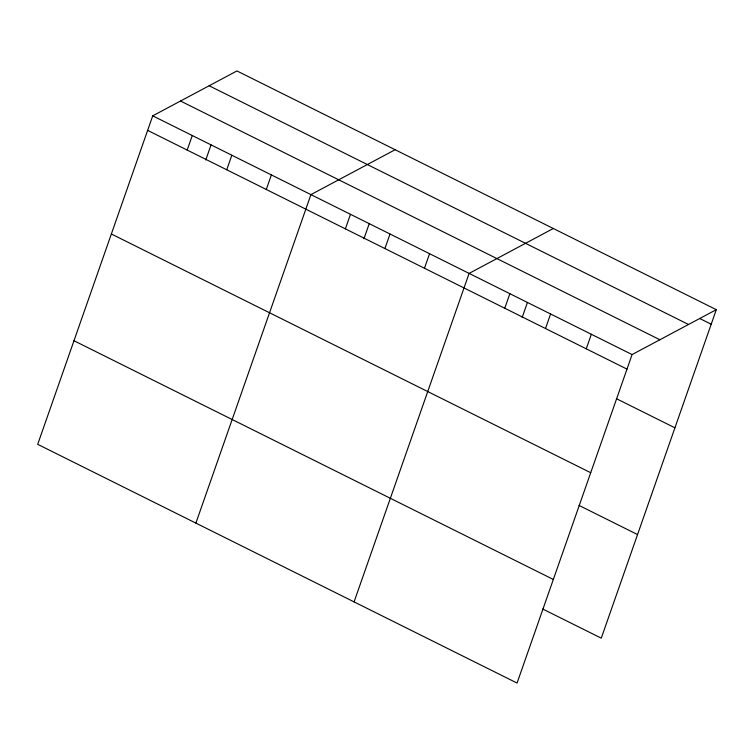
<?xml version="1.0" encoding="UTF-8"?>
<svg xmlns="http://www.w3.org/2000/svg" width="754" height="754" viewBox="0 0 754 754"><rect width="100%" height="100%" fill="white"/><g stroke="black" fill="none" stroke-linecap="round" stroke-linejoin="round"><path stroke-width="1.13" d="M152.732 115.833L37.7 444.332L517.056 683.058L632.088 354.568L716.3 309.668L236.945 70.942L152.732 115.833L632.088 354.568M187.19 150.084L192.279 135.532M205.776 159.952L211.063 144.843M226.737 169.782L231.827 155.23M266.285 189.471L271.374 174.919M195.889 523.106L310.921 194.617L395.134 149.726M345.379 228.858L350.469 214.315M363.956 238.735L369.253 223.627M384.917 248.556L390.016 234.004M424.464 268.254L429.563 253.702M354.078 601.89L469.111 273.4L553.323 228.5M504.756 308.235L509.855 293.692M522.145 317.519L527.442 302.411M545.51 328.527L550.599 313.984M586.254 348.819L591.343 334.276M716.3 309.668L601.268 638.167L542.757 609.025M699.712 318.499L711.201 324.22M209.16 85.758L688.515 324.484M180.526 101.027L659.882 339.752M147.643 130.385L626.998 369.111M616.414 398.687L674.924 427.82M111.356 233.985L590.712 472.72M579.034 505.425L637.545 534.558M73.977 340.733L553.332 579.458"/></g></svg>
